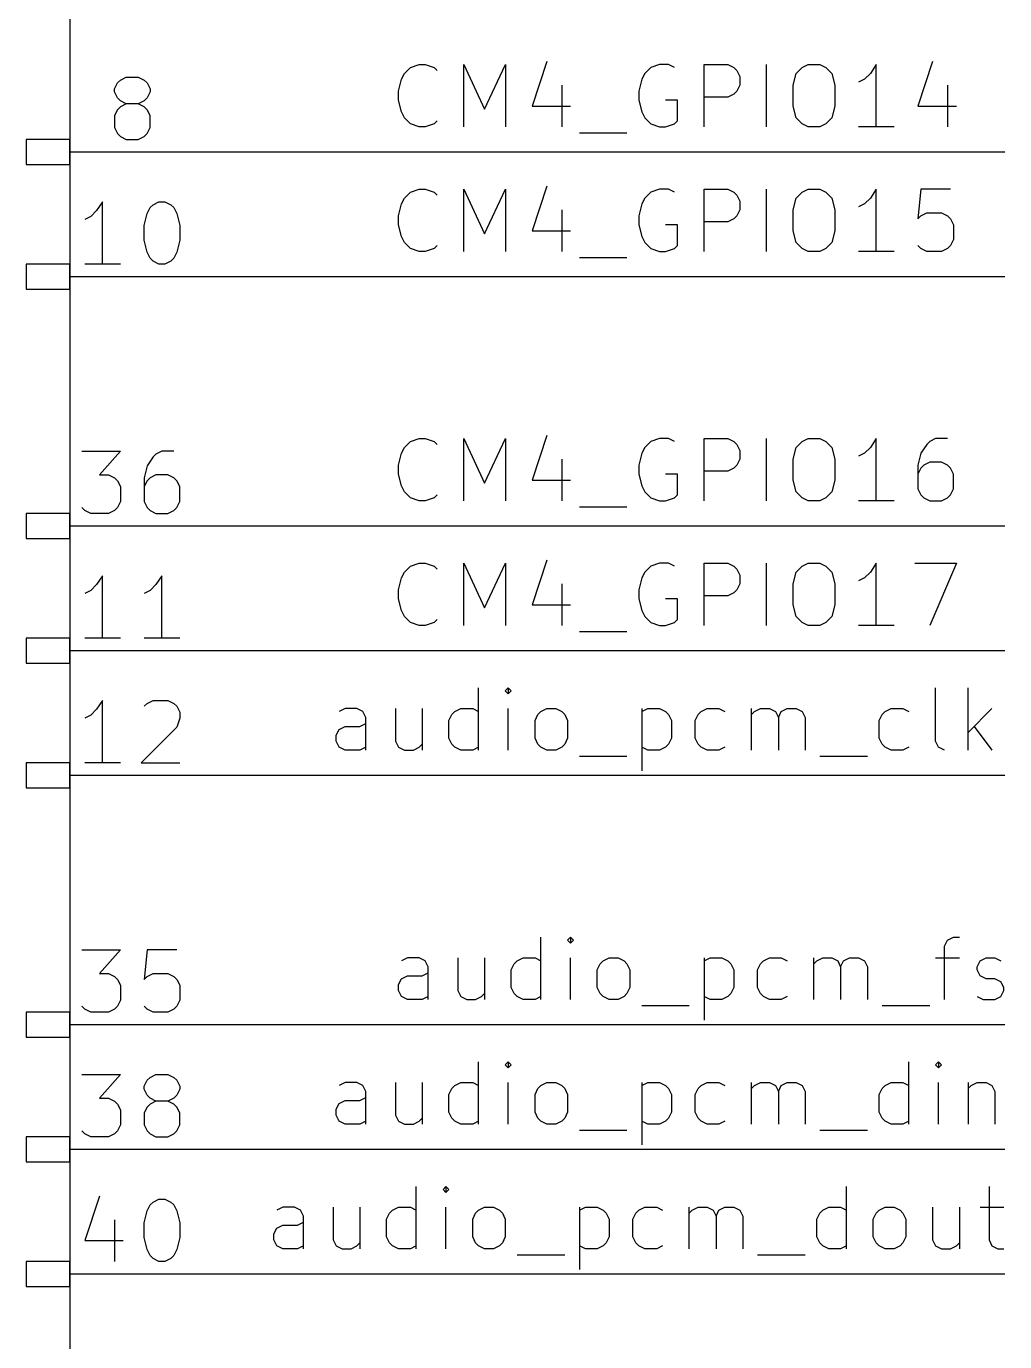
# Model space of a CAD drawing. Extents: x 0.4 to 11.3, y -7.9 to -0.4.
# Drawn here: x 7.915 to 8.7, y -3.204 to -2.149 of the extents above; entities that cross this region are included whole.
import ezdxf

# ---------------------------------------------------------------- set-up
doc = ezdxf.new("R2010")
doc.units = 0
doc.header["$MEASUREMENT"] = 0
for name, color, linetype in [('GRAY1', 251, 'CONTINUOUS'), ('GREEN3', 91, 'CONTINUOUS'), ('LYELLOW', 51, 'CONTINUOUS'), ('RED2', 1, 'CONTINUOUS'), ('RED3', 11, 'CONTINUOUS')]:
    doc.layers.add(name, color=color, linetype=linetype)

msp = doc.modelspace()

# ---------------------------------------------------------------- linework, layer by layer
at = {"layer": 'GRAY1', "linetype": 'CONTINUOUS'}
for p, q in [((8.21839, -2.18694), (8.22316, -2.18218)), ((8.22316, -2.18218), (8.2303, -2.1798)), ((8.2303, -2.1798), (8.23506, -2.1798)), ((8.23506, -2.1798), (8.2422, -2.18218)), ((8.2422, -2.18218), (8.24458, -2.18456)), ((8.26601, -2.2298), (8.26601, -2.1798)), ((8.26601, -2.1798), (8.28268, -2.21552)), ((8.28268, -2.21552), (8.29935, -2.1798)), ((8.29935, -2.1798), (8.29935, -2.2298)), ((8.33268, -2.17742), (8.32078, -2.21313)), ((8.41601, -2.18218), (8.41125, -2.18694)), ((8.42315, -2.1798), (8.41601, -2.18218)), ((8.4303, -2.1798), (8.42315, -2.1798)), ((8.43506, -2.18218), (8.4303, -2.1798)), ((8.45887, -2.2298), (8.45887, -2.1798)), ((8.45887, -2.1798), (8.47791, -2.1798)), ((8.47791, -2.1798), (8.48268, -2.18218)), ((8.48268, -2.18218), (8.48506, -2.18456)), ((8.50887, -2.2298), (8.50887, -2.1798)), ((8.53268, -2.18694), (8.53744, -2.18218)), ((8.53744, -2.18218), (8.5422, -2.1798)), ((8.5422, -2.1798), (8.55172, -2.1798)), ((8.55172, -2.1798), (8.55649, -2.18218)), ((8.55649, -2.18218), (8.56125, -2.18694)), ((8.59696, -2.1798), (8.5922, -2.18694)), ((8.59696, -2.2298), (8.59696, -2.1798)), ((8.6422, -2.17742), (8.6303, -2.21313)), ((8.21363, -2.20123), (8.21601, -2.1917)), ((8.21601, -2.1917), (8.21839, -2.18694)), ((8.40887, -2.1917), (8.40649, -2.20123)), ((8.41125, -2.18694), (8.40887, -2.1917)), ((8.48506, -2.18456), (8.48744, -2.18932)), ((8.48744, -2.18932), (8.48744, -2.19647)), ((8.5303, -2.19647), (8.53268, -2.18694)), ((8.56125, -2.18694), (8.56363, -2.19647)), ((8.58744, -2.1917), (8.58268, -2.19409)), ((8.5922, -2.18694), (8.58744, -2.1917)), ((8.21363, -2.20837), (8.21363, -2.20123)), ((8.34458, -2.19647), (8.34458, -2.2298)), ((8.40649, -2.20123), (8.40649, -2.20837)), ((8.48268, -2.20361), (8.47791, -2.20599)), ((8.48506, -2.20123), (8.48268, -2.20361)), ((8.48744, -2.19647), (8.48506, -2.20123)), ((8.5303, -2.21313), (8.5303, -2.19647)), ((8.56363, -2.19647), (8.56363, -2.21313)), ((8.65411, -2.19647), (8.65411, -2.2298)), ((8.21601, -2.21789), (8.21363, -2.20837)), ((8.32078, -2.21313), (8.35172, -2.21313)), ((8.40649, -2.20837), (8.40887, -2.21789)), ((8.43744, -2.20837), (8.42791, -2.20837)), ((8.43744, -2.22504), (8.43744, -2.20837)), ((8.47791, -2.20599), (8.45887, -2.20599)), ((8.53268, -2.22266), (8.5303, -2.21313)), ((8.56363, -2.21313), (8.56125, -2.22266)), ((8.6303, -2.21313), (8.66125, -2.21313)), ((8.21839, -2.22266), (8.21601, -2.21789)), ((8.22316, -2.22742), (8.21839, -2.22266)), ((8.24458, -2.22504), (8.2422, -2.22742)), ((8.40887, -2.21789), (8.41125, -2.22266)), ((8.41125, -2.22266), (8.41601, -2.22742)), ((8.43506, -2.22742), (8.43744, -2.22504)), ((8.53744, -2.22742), (8.53268, -2.22266)), ((8.56125, -2.22266), (8.55649, -2.22742)), ((8.2303, -2.2298), (8.22316, -2.22742)), ((8.23506, -2.2298), (8.2303, -2.2298)), ((8.2422, -2.22742), (8.23506, -2.2298)), ((8.35887, -2.23456), (8.39696, -2.23456)), ((8.41601, -2.22742), (8.42315, -2.2298)), ((8.42315, -2.2298), (8.42791, -2.2298)), ((8.42791, -2.2298), (8.43506, -2.22742)), ((8.5422, -2.2298), (8.53744, -2.22742)), ((8.55172, -2.2298), (8.5422, -2.2298)), ((8.55649, -2.22742), (8.55172, -2.2298)), ((8.61125, -2.2298), (8.58268, -2.2298)), ((8.33268, -2.27742), (8.32078, -2.31313)), ((8.21601, -2.2917), (8.21839, -2.28694)), ((8.21839, -2.28694), (8.22316, -2.28218)), ((8.22316, -2.28218), (8.2303, -2.2798)), ((8.2303, -2.2798), (8.23506, -2.2798)), ((8.23506, -2.2798), (8.2422, -2.28218)), ((8.2422, -2.28218), (8.24458, -2.28456)), ((8.26601, -2.3298), (8.26601, -2.2798)), ((8.26601, -2.2798), (8.28268, -2.31552)), ((8.28268, -2.31552), (8.29935, -2.2798)), ((8.29935, -2.2798), (8.29935, -2.3298)), ((8.41125, -2.28694), (8.40887, -2.2917)), ((8.41601, -2.28218), (8.41125, -2.28694)), ((8.42315, -2.2798), (8.41601, -2.28218)), ((8.4303, -2.2798), (8.42315, -2.2798)), ((8.43506, -2.28218), (8.4303, -2.2798)), ((8.45887, -2.3298), (8.45887, -2.2798)), ((8.45887, -2.2798), (8.47791, -2.2798)), ((8.47791, -2.2798), (8.48268, -2.28218)), ((8.48268, -2.28218), (8.48506, -2.28456)), ((8.48506, -2.28456), (8.48744, -2.28932)), ((8.48744, -2.28932), (8.48744, -2.29647)), ((8.50887, -2.3298), (8.50887, -2.2798)), ((8.5303, -2.29647), (8.53268, -2.28694)), ((8.53268, -2.28694), (8.53744, -2.28218)), ((8.53744, -2.28218), (8.5422, -2.2798)), ((8.5422, -2.2798), (8.55172, -2.2798)), ((8.55172, -2.2798), (8.55649, -2.28218)), ((8.55649, -2.28218), (8.56125, -2.28694)), ((8.56125, -2.28694), (8.56363, -2.29647)), ((8.5922, -2.28694), (8.58744, -2.2917)), ((8.59696, -2.2798), (8.5922, -2.28694)), ((8.59696, -2.3298), (8.59696, -2.2798)), ((8.63268, -2.2798), (8.6303, -2.30361)), ((8.65649, -2.2798), (8.63268, -2.2798)), ((8.21363, -2.30123), (8.21601, -2.2917)), ((8.34458, -2.29647), (8.34458, -2.3298)), ((8.40887, -2.2917), (8.40649, -2.30123)), ((8.48744, -2.29647), (8.48506, -2.30123)), ((8.5303, -2.31313), (8.5303, -2.29647)), ((8.56363, -2.29647), (8.56363, -2.31313)), ((8.58744, -2.2917), (8.58268, -2.29409)), ((8.63268, -2.30123), (8.63744, -2.29885)), ((8.63744, -2.29885), (8.64935, -2.29885)), ((8.64935, -2.29885), (8.65411, -2.30123)), ((8.21363, -2.30837), (8.21363, -2.30123)), ((8.21601, -2.31789), (8.21363, -2.30837)), ((8.40649, -2.30123), (8.40649, -2.30837)), ((8.40649, -2.30837), (8.40887, -2.31789)), ((8.43744, -2.30837), (8.42791, -2.30837)), ((8.43744, -2.32504), (8.43744, -2.30837)), ((8.47791, -2.30599), (8.45887, -2.30599)), ((8.48268, -2.30361), (8.47791, -2.30599)), ((8.48506, -2.30123), (8.48268, -2.30361)), ((8.6303, -2.30361), (8.63268, -2.30123)), ((8.65411, -2.30123), (8.65649, -2.30361)), ((8.65649, -2.30361), (8.65887, -2.30837)), ((8.65887, -2.30837), (8.65887, -2.32028)), ((8.21839, -2.32266), (8.21601, -2.31789)), ((8.32078, -2.31313), (8.35172, -2.31313)), ((8.40887, -2.31789), (8.41125, -2.32266)), ((8.53268, -2.32266), (8.5303, -2.31313)), ((8.56363, -2.31313), (8.56125, -2.32266)), ((8.65887, -2.32028), (8.65649, -2.32504)), ((8.22316, -2.32742), (8.21839, -2.32266)), ((8.2303, -2.3298), (8.22316, -2.32742)), ((8.23506, -2.3298), (8.2303, -2.3298)), ((8.2422, -2.32742), (8.23506, -2.3298)), ((8.24458, -2.32504), (8.2422, -2.32742)), ((8.41125, -2.32266), (8.41601, -2.32742)), ((8.41601, -2.32742), (8.42315, -2.3298)), ((8.42315, -2.3298), (8.42791, -2.3298)), ((8.42791, -2.3298), (8.43506, -2.32742)), ((8.43506, -2.32742), (8.43744, -2.32504)), ((8.53744, -2.32742), (8.53268, -2.32266)), ((8.5422, -2.3298), (8.53744, -2.32742)), ((8.55172, -2.3298), (8.5422, -2.3298)), ((8.55649, -2.32742), (8.55172, -2.3298)), ((8.56125, -2.32266), (8.55649, -2.32742)), ((8.61125, -2.3298), (8.58268, -2.3298)), ((8.63268, -2.32742), (8.6303, -2.32504)), ((8.63744, -2.3298), (8.63268, -2.32742)), ((8.64935, -2.3298), (8.63744, -2.3298)), ((8.65411, -2.32742), (8.64935, -2.3298)), ((8.65649, -2.32504), (8.65411, -2.32742)), ((8.35887, -2.33456), (8.39696, -2.33456)), ((8.33268, -2.47742), (8.32078, -2.51313)), ((8.21601, -2.4917), (8.21839, -2.48694)), ((8.21839, -2.48694), (8.22316, -2.48218)), ((8.22316, -2.48218), (8.2303, -2.4798)), ((8.2303, -2.4798), (8.23506, -2.4798)), ((8.23506, -2.4798), (8.2422, -2.48218)), ((8.2422, -2.48218), (8.24458, -2.48456)), ((8.26601, -2.5298), (8.26601, -2.4798)), ((8.26601, -2.4798), (8.28268, -2.51552)), ((8.28268, -2.51552), (8.29935, -2.4798)), ((8.29935, -2.4798), (8.29935, -2.5298)), ((8.41125, -2.48694), (8.40887, -2.4917)), ((8.41601, -2.48218), (8.41125, -2.48694)), ((8.42315, -2.4798), (8.41601, -2.48218)), ((8.4303, -2.4798), (8.42315, -2.4798)), ((8.43506, -2.48218), (8.4303, -2.4798)), ((8.45887, -2.5298), (8.45887, -2.4798)), ((8.45887, -2.4798), (8.47791, -2.4798)), ((8.47791, -2.4798), (8.48268, -2.48218)), ((8.48268, -2.48218), (8.48506, -2.48456)), ((8.48506, -2.48456), (8.48744, -2.48932)), ((8.48744, -2.48932), (8.48744, -2.49647)), ((8.50887, -2.5298), (8.50887, -2.4798)), ((8.5303, -2.49647), (8.53268, -2.48694)), ((8.53268, -2.48694), (8.53744, -2.48218)), ((8.53744, -2.48218), (8.5422, -2.4798)), ((8.5422, -2.4798), (8.55172, -2.4798)), ((8.55172, -2.4798), (8.55649, -2.48218)), ((8.55649, -2.48218), (8.56125, -2.48694)), ((8.56125, -2.48694), (8.56363, -2.49647)), ((8.5922, -2.48694), (8.58744, -2.4917)), ((8.59696, -2.4798), (8.5922, -2.48694)), ((8.59696, -2.5298), (8.59696, -2.4798)), ((8.63744, -2.48456), (8.63268, -2.4917)), ((8.63982, -2.48218), (8.63744, -2.48456)), ((8.64458, -2.4798), (8.63982, -2.48218)), ((8.65411, -2.4798), (8.64458, -2.4798)), ((8.21363, -2.50123), (8.21601, -2.4917)), ((8.34458, -2.49647), (8.34458, -2.5298)), ((8.40887, -2.4917), (8.40649, -2.50123)), ((8.48744, -2.49647), (8.48506, -2.50123)), ((8.5303, -2.51313), (8.5303, -2.49647)), ((8.56363, -2.49647), (8.56363, -2.51313)), ((8.58744, -2.4917), (8.58268, -2.49409)), ((8.63268, -2.4917), (8.6303, -2.50123)), ((8.63982, -2.49885), (8.63506, -2.50123)), ((8.64935, -2.49885), (8.63982, -2.49885)), ((8.65411, -2.50123), (8.64935, -2.49885)), ((8.21363, -2.50837), (8.21363, -2.50123)), ((8.21601, -2.51789), (8.21363, -2.50837)), ((8.40649, -2.50123), (8.40649, -2.50837)), ((8.40649, -2.50837), (8.40887, -2.51789)), ((8.43744, -2.50837), (8.42791, -2.50837)), ((8.43744, -2.52504), (8.43744, -2.50837)), ((8.47791, -2.50599), (8.45887, -2.50599)), ((8.48268, -2.50361), (8.47791, -2.50599)), ((8.48506, -2.50123), (8.48268, -2.50361)), ((8.6303, -2.50123), (8.6303, -2.52028)), ((8.63268, -2.50361), (8.6303, -2.50837)), ((8.63506, -2.50123), (8.63268, -2.50361)), ((8.65649, -2.50361), (8.65411, -2.50123)), ((8.65887, -2.50837), (8.65649, -2.50361)), ((8.65887, -2.52028), (8.65887, -2.50837)), ((8.21839, -2.52266), (8.21601, -2.51789)), ((8.32078, -2.51313), (8.35172, -2.51313)), ((8.40887, -2.51789), (8.41125, -2.52266)), ((8.53268, -2.52266), (8.5303, -2.51313)), ((8.56363, -2.51313), (8.56125, -2.52266)), ((8.6303, -2.52028), (8.63268, -2.52504)), ((8.65649, -2.52504), (8.65887, -2.52028)), ((8.22316, -2.52742), (8.21839, -2.52266)), ((8.2303, -2.5298), (8.22316, -2.52742)), ((8.23506, -2.5298), (8.2303, -2.5298)), ((8.2422, -2.52742), (8.23506, -2.5298)), ((8.24458, -2.52504), (8.2422, -2.52742)), ((8.41125, -2.52266), (8.41601, -2.52742)), ((8.41601, -2.52742), (8.42315, -2.5298)), ((8.42315, -2.5298), (8.42791, -2.5298)), ((8.42791, -2.5298), (8.43506, -2.52742)), ((8.43506, -2.52742), (8.43744, -2.52504)), ((8.53744, -2.52742), (8.53268, -2.52266)), ((8.5422, -2.5298), (8.53744, -2.52742)), ((8.55172, -2.5298), (8.5422, -2.5298)), ((8.55649, -2.52742), (8.55172, -2.5298)), ((8.56125, -2.52266), (8.55649, -2.52742)), ((8.61125, -2.5298), (8.58268, -2.5298)), ((8.63268, -2.52504), (8.63506, -2.52742)), ((8.63506, -2.52742), (8.63982, -2.5298)), ((8.63982, -2.5298), (8.64935, -2.5298)), ((8.64935, -2.5298), (8.65411, -2.52742)), ((8.65411, -2.52742), (8.65649, -2.52504)), ((8.35887, -2.53456), (8.39696, -2.53456)), ((8.21839, -2.58694), (8.22316, -2.58218)), ((8.22316, -2.58218), (8.2303, -2.5798)), ((8.2303, -2.5798), (8.23506, -2.5798)), ((8.23506, -2.5798), (8.2422, -2.58218)), ((8.2422, -2.58218), (8.24458, -2.58456)), ((8.26601, -2.6298), (8.26601, -2.5798)), ((8.26601, -2.5798), (8.28268, -2.61552)), ((8.28268, -2.61552), (8.29935, -2.5798)), ((8.29935, -2.5798), (8.29935, -2.6298)), ((8.33268, -2.57742), (8.32078, -2.61313)), ((8.41601, -2.58218), (8.41125, -2.58694)), ((8.42315, -2.5798), (8.41601, -2.58218)), ((8.4303, -2.5798), (8.42315, -2.5798)), ((8.43506, -2.58218), (8.4303, -2.5798)), ((8.45887, -2.6298), (8.45887, -2.5798)), ((8.45887, -2.5798), (8.47791, -2.5798)), ((8.47791, -2.5798), (8.48268, -2.58218)), ((8.48268, -2.58218), (8.48506, -2.58456)), ((8.48506, -2.58456), (8.48744, -2.58932)), ((8.50887, -2.6298), (8.50887, -2.5798)), ((8.53268, -2.58694), (8.53744, -2.58218)), ((8.53744, -2.58218), (8.5422, -2.5798)), ((8.5422, -2.5798), (8.55172, -2.5798)), ((8.55172, -2.5798), (8.55649, -2.58218)), ((8.55649, -2.58218), (8.56125, -2.58694)), ((8.59696, -2.5798), (8.5922, -2.58694)), ((8.59696, -2.6298), (8.59696, -2.5798)), ((8.62792, -2.5798), (8.66125, -2.5798)), ((8.66125, -2.5798), (8.63982, -2.6298)), ((8.21363, -2.60123), (8.21601, -2.5917)), ((8.21601, -2.5917), (8.21839, -2.58694)), ((8.40887, -2.5917), (8.40649, -2.60123)), ((8.41125, -2.58694), (8.40887, -2.5917)), ((8.48744, -2.58932), (8.48744, -2.59647)), ((8.5303, -2.59647), (8.53268, -2.58694)), ((8.56125, -2.58694), (8.56363, -2.59647)), ((8.58744, -2.5917), (8.58268, -2.59409)), ((8.5922, -2.58694), (8.58744, -2.5917)), ((8.21363, -2.60837), (8.21363, -2.60123)), ((8.34458, -2.59647), (8.34458, -2.6298)), ((8.40649, -2.60123), (8.40649, -2.60837)), ((8.47791, -2.60599), (8.45887, -2.60599)), ((8.48268, -2.60361), (8.47791, -2.60599)), ((8.48506, -2.60123), (8.48268, -2.60361)), ((8.48744, -2.59647), (8.48506, -2.60123)), ((8.5303, -2.61313), (8.5303, -2.59647)), ((8.56363, -2.59647), (8.56363, -2.61313)), ((8.21601, -2.61789), (8.21363, -2.60837)), ((8.32078, -2.61313), (8.35172, -2.61313)), ((8.40649, -2.60837), (8.40887, -2.61789)), ((8.43744, -2.60837), (8.42791, -2.60837)), ((8.43744, -2.62504), (8.43744, -2.60837)), ((8.53268, -2.62266), (8.5303, -2.61313)), ((8.56363, -2.61313), (8.56125, -2.62266)), ((8.21839, -2.62266), (8.21601, -2.61789)), ((8.22316, -2.62742), (8.21839, -2.62266)), ((8.24458, -2.62504), (8.2422, -2.62742)), ((8.40887, -2.61789), (8.41125, -2.62266)), ((8.41125, -2.62266), (8.41601, -2.62742)), ((8.43506, -2.62742), (8.43744, -2.62504)), ((8.53744, -2.62742), (8.53268, -2.62266)), ((8.56125, -2.62266), (8.55649, -2.62742)), ((8.2303, -2.6298), (8.22316, -2.62742)), ((8.23506, -2.6298), (8.2303, -2.6298)), ((8.2422, -2.62742), (8.23506, -2.6298)), ((8.35887, -2.63456), (8.39696, -2.63456)), ((8.41601, -2.62742), (8.42315, -2.6298)), ((8.42315, -2.6298), (8.42791, -2.6298)), ((8.42791, -2.6298), (8.43506, -2.62742)), ((8.5422, -2.6298), (8.53744, -2.62742)), ((8.55172, -2.6298), (8.5422, -2.6298)), ((8.55649, -2.62742), (8.55172, -2.6298)), ((8.61125, -2.6298), (8.58268, -2.6298)), ((8.27791, -2.7298), (8.27791, -2.6798)), ((8.30172, -2.6798), (8.29934, -2.68218)), ((8.3041, -2.68218), (8.30172, -2.6798)), ((8.30172, -2.6798), (8.30172, -2.68456)), ((8.64457, -2.72266), (8.64457, -2.6798)), ((8.67076, -2.7298), (8.67076, -2.6798)), ((8.29934, -2.68218), (8.30172, -2.68456)), ((8.30172, -2.68456), (8.3041, -2.68218)), ((8.17078, -2.69647), (8.16601, -2.69885)), ((8.1803, -2.69647), (8.17078, -2.69647)), ((8.18506, -2.69885), (8.1803, -2.69647)), ((8.18744, -2.70361), (8.18506, -2.69885)), ((8.21125, -2.69647), (8.21125, -2.72266)), ((8.23268, -2.69647), (8.23268, -2.7298)), ((8.25648, -2.70123), (8.25887, -2.69885)), ((8.25887, -2.69885), (8.26363, -2.69647)), ((8.26363, -2.69647), (8.27315, -2.69647)), ((8.27315, -2.69647), (8.27791, -2.69885)), ((8.30172, -2.7298), (8.30172, -2.69647)), ((8.32553, -2.70123), (8.32791, -2.69885)), ((8.32791, -2.69885), (8.33268, -2.69647)), ((8.33268, -2.69647), (8.33982, -2.69647)), ((8.33982, -2.69647), (8.34458, -2.69885)), ((8.34458, -2.69885), (8.34696, -2.70123)), ((8.40886, -2.69647), (8.40886, -2.74647)), ((8.40886, -2.69885), (8.41363, -2.69647)), ((8.41363, -2.69647), (8.42315, -2.69647)), ((8.42315, -2.69647), (8.42791, -2.69885)), ((8.42791, -2.69885), (8.43029, -2.70123)), ((8.4541, -2.70123), (8.45648, -2.69885)), ((8.45648, -2.69885), (8.46124, -2.69647)), ((8.46124, -2.69647), (8.47077, -2.69647)), ((8.47077, -2.69647), (8.47553, -2.69885)), ((8.49696, -2.7298), (8.49696, -2.69647)), ((8.49696, -2.70123), (8.49934, -2.69885)), ((8.49934, -2.69885), (8.5041, -2.69647)), ((8.5041, -2.69647), (8.51124, -2.69647)), ((8.51124, -2.69647), (8.516, -2.69885)), ((8.516, -2.69885), (8.51839, -2.70361)), ((8.51839, -2.70361), (8.52077, -2.69885)), ((8.52077, -2.69885), (8.52553, -2.69647)), ((8.52553, -2.69647), (8.53267, -2.69647)), ((8.53267, -2.69647), (8.53743, -2.69885)), ((8.53743, -2.69885), (8.53981, -2.70361)), ((8.60172, -2.70123), (8.6041, -2.69885)), ((8.6041, -2.69885), (8.60886, -2.69647)), ((8.60886, -2.69647), (8.61839, -2.69647)), ((8.61839, -2.69647), (8.62315, -2.69885)), ((8.68981, -2.69647), (8.67076, -2.71552)), ((8.16601, -2.71313), (8.17078, -2.71075)), ((8.17078, -2.71075), (8.18268, -2.71075)), ((8.18268, -2.71075), (8.18744, -2.70837)), ((8.18744, -2.7298), (8.18744, -2.70361)), ((8.25411, -2.70599), (8.25648, -2.70123)), ((8.25411, -2.72028), (8.25411, -2.70599)), ((8.32315, -2.70599), (8.32553, -2.70123)), ((8.32315, -2.72028), (8.32315, -2.70599)), ((8.34696, -2.70123), (8.34934, -2.70599)), ((8.34934, -2.70599), (8.34934, -2.72028)), ((8.43029, -2.70123), (8.43267, -2.70599)), ((8.43267, -2.70599), (8.43267, -2.72028)), ((8.45172, -2.70599), (8.4541, -2.70123)), ((8.45172, -2.72028), (8.45172, -2.70599)), ((8.51839, -2.70361), (8.51839, -2.7298)), ((8.53981, -2.70361), (8.53981, -2.7298)), ((8.59934, -2.70599), (8.60172, -2.70123)), ((8.59934, -2.72028), (8.59934, -2.70599)), ((8.67553, -2.71075), (8.68981, -2.7298)), ((8.16363, -2.71789), (8.16601, -2.71313)), ((8.16363, -2.72266), (8.16363, -2.71789)), ((8.25648, -2.72504), (8.25411, -2.72028)), ((8.32553, -2.72504), (8.32315, -2.72028)), ((8.34934, -2.72028), (8.34696, -2.72504)), ((8.43267, -2.72028), (8.43029, -2.72504)), ((8.4541, -2.72504), (8.45172, -2.72028)), ((8.60172, -2.72504), (8.59934, -2.72028)), ((8.16601, -2.72742), (8.16363, -2.72266)), ((8.17078, -2.7298), (8.16601, -2.72742)), ((8.18268, -2.7298), (8.17078, -2.7298)), ((8.18744, -2.72742), (8.18268, -2.7298)), ((8.21125, -2.72266), (8.21363, -2.72742)), ((8.21363, -2.72742), (8.21839, -2.7298)), ((8.21839, -2.7298), (8.22554, -2.7298)), ((8.22554, -2.7298), (8.2303, -2.72742)), ((8.2303, -2.72742), (8.23268, -2.72504)), ((8.25887, -2.72742), (8.25648, -2.72504)), ((8.26363, -2.7298), (8.25887, -2.72742)), ((8.27315, -2.7298), (8.26363, -2.7298)), ((8.27791, -2.72742), (8.27315, -2.7298)), ((8.32791, -2.72742), (8.32553, -2.72504)), ((8.33268, -2.7298), (8.32791, -2.72742)), ((8.33982, -2.7298), (8.33268, -2.7298)), ((8.34458, -2.72742), (8.33982, -2.7298)), ((8.34696, -2.72504), (8.34458, -2.72742)), ((8.41363, -2.7298), (8.40886, -2.72742)), ((8.42315, -2.7298), (8.41363, -2.7298)), ((8.42791, -2.72742), (8.42315, -2.7298)), ((8.43029, -2.72504), (8.42791, -2.72742)), ((8.45648, -2.72742), (8.4541, -2.72504)), ((8.46124, -2.7298), (8.45648, -2.72742)), ((8.47077, -2.7298), (8.46124, -2.7298)), ((8.47553, -2.72742), (8.47077, -2.7298)), ((8.6041, -2.72742), (8.60172, -2.72504)), ((8.60886, -2.7298), (8.6041, -2.72742)), ((8.61839, -2.7298), (8.60886, -2.7298)), ((8.62315, -2.72742), (8.61839, -2.7298)), ((8.64696, -2.72742), (8.64457, -2.72266)), ((8.65172, -2.7298), (8.64696, -2.72742)), ((8.35887, -2.73456), (8.39696, -2.73456)), ((8.55172, -2.73456), (8.58981, -2.73456)), ((8.32791, -2.9298), (8.32791, -2.8798)), ((8.35172, -2.8798), (8.34934, -2.88218)), ((8.3541, -2.88218), (8.35172, -2.8798)), ((8.35172, -2.8798), (8.35172, -2.88456)), ((8.6541, -2.88218), (8.65886, -2.8798)), ((8.65886, -2.8798), (8.66362, -2.8798)), ((8.34934, -2.88218), (8.35172, -2.88456)), ((8.35172, -2.88456), (8.3541, -2.88218)), ((8.65172, -2.88694), (8.6541, -2.88218)), ((8.65172, -2.9298), (8.65172, -2.88694)), ((8.22078, -2.89647), (8.21601, -2.89885)), ((8.2303, -2.89647), (8.22078, -2.89647)), ((8.23506, -2.89885), (8.2303, -2.89647)), ((8.23744, -2.90361), (8.23506, -2.89885)), ((8.26125, -2.89647), (8.26125, -2.92266)), ((8.28268, -2.89647), (8.28268, -2.9298)), ((8.30411, -2.90599), (8.30648, -2.90123)), ((8.30648, -2.90123), (8.30887, -2.89885)), ((8.30887, -2.89885), (8.31363, -2.89647)), ((8.31363, -2.89647), (8.32315, -2.89647)), ((8.32315, -2.89647), (8.32791, -2.89885)), ((8.35172, -2.9298), (8.35172, -2.89647)), ((8.37315, -2.90599), (8.37553, -2.90123)), ((8.37553, -2.90123), (8.37791, -2.89885)), ((8.37791, -2.89885), (8.38268, -2.89647)), ((8.38268, -2.89647), (8.38982, -2.89647)), ((8.38982, -2.89647), (8.39458, -2.89885)), ((8.39458, -2.89885), (8.39696, -2.90123)), ((8.39696, -2.90123), (8.39934, -2.90599)), ((8.45886, -2.89647), (8.45886, -2.94647)), ((8.45886, -2.89885), (8.46363, -2.89647)), ((8.46363, -2.89647), (8.47315, -2.89647)), ((8.47315, -2.89647), (8.47791, -2.89885)), ((8.47791, -2.89885), (8.48029, -2.90123)), ((8.48029, -2.90123), (8.48267, -2.90599)), ((8.50172, -2.90599), (8.5041, -2.90123)), ((8.5041, -2.90123), (8.50648, -2.89885)), ((8.50648, -2.89885), (8.51124, -2.89647)), ((8.51124, -2.89647), (8.52077, -2.89647)), ((8.52077, -2.89647), (8.52553, -2.89885)), ((8.54696, -2.9298), (8.54696, -2.89647)), ((8.54696, -2.90123), (8.54934, -2.89885)), ((8.54934, -2.89885), (8.5541, -2.89647)), ((8.5541, -2.89647), (8.56124, -2.89647)), ((8.56124, -2.89647), (8.566, -2.89885)), ((8.566, -2.89885), (8.56839, -2.90361)), ((8.56839, -2.90361), (8.57077, -2.89885)), ((8.57077, -2.89885), (8.57553, -2.89647)), ((8.57553, -2.89647), (8.58267, -2.89647)), ((8.58267, -2.89647), (8.58743, -2.89885)), ((8.58743, -2.89885), (8.58981, -2.90361)), ((8.64457, -2.89647), (8.66362, -2.89647)), ((8.67791, -2.90361), (8.68029, -2.89885)), ((8.68029, -2.89885), (8.68505, -2.89647)), ((8.68505, -2.89647), (8.69219, -2.89647)), ((8.69219, -2.89647), (8.69696, -2.89885)), ((8.21601, -2.91313), (8.22078, -2.91075)), ((8.22078, -2.91075), (8.23268, -2.91075)), ((8.23268, -2.91075), (8.23744, -2.90837)), ((8.23744, -2.9298), (8.23744, -2.90361)), ((8.30411, -2.92028), (8.30411, -2.90599)), ((8.37315, -2.92028), (8.37315, -2.90599)), ((8.39934, -2.90599), (8.39934, -2.92028)), ((8.48267, -2.90599), (8.48267, -2.92028)), ((8.50172, -2.92028), (8.50172, -2.90599)), ((8.56839, -2.90361), (8.56839, -2.9298)), ((8.58981, -2.90361), (8.58981, -2.9298)), ((8.67791, -2.90599), (8.67791, -2.90361)), ((8.68029, -2.91075), (8.67791, -2.90599)), ((8.68505, -2.91313), (8.68029, -2.91075)), ((8.21363, -2.91789), (8.21601, -2.91313)), ((8.21363, -2.92266), (8.21363, -2.91789)), ((8.21601, -2.92742), (8.21363, -2.92266)), ((8.26125, -2.92266), (8.26363, -2.92742)), ((8.30648, -2.92504), (8.30411, -2.92028)), ((8.37553, -2.92504), (8.37315, -2.92028)), ((8.39934, -2.92028), (8.39696, -2.92504)), ((8.48267, -2.92028), (8.48029, -2.92504)), ((8.5041, -2.92504), (8.50172, -2.92028)), ((8.69219, -2.91313), (8.68505, -2.91313)), ((8.69696, -2.91552), (8.69219, -2.91313)), ((8.69933, -2.92028), (8.69696, -2.91552)), ((8.69696, -2.92742), (8.69933, -2.92266)), ((8.69933, -2.92266), (8.69933, -2.92028)), ((8.22078, -2.9298), (8.21601, -2.92742)), ((8.23268, -2.9298), (8.22078, -2.9298)), ((8.23744, -2.92742), (8.23268, -2.9298)), ((8.26363, -2.92742), (8.26839, -2.9298)), ((8.26839, -2.9298), (8.27554, -2.9298)), ((8.27554, -2.9298), (8.2803, -2.92742)), ((8.2803, -2.92742), (8.28268, -2.92504)), ((8.30887, -2.92742), (8.30648, -2.92504)), ((8.31363, -2.9298), (8.30887, -2.92742)), ((8.32315, -2.9298), (8.31363, -2.9298)), ((8.32791, -2.92742), (8.32315, -2.9298)), ((8.37791, -2.92742), (8.37553, -2.92504)), ((8.38268, -2.9298), (8.37791, -2.92742)), ((8.38982, -2.9298), (8.38268, -2.9298)), ((8.39458, -2.92742), (8.38982, -2.9298)), ((8.39696, -2.92504), (8.39458, -2.92742)), ((8.46363, -2.9298), (8.45886, -2.92742)), ((8.47315, -2.9298), (8.46363, -2.9298)), ((8.47791, -2.92742), (8.47315, -2.9298)), ((8.48029, -2.92504), (8.47791, -2.92742)), ((8.50648, -2.92742), (8.5041, -2.92504)), ((8.51124, -2.9298), (8.50648, -2.92742)), ((8.52077, -2.9298), (8.51124, -2.9298)), ((8.52553, -2.92742), (8.52077, -2.9298)), ((8.67791, -2.92742), (8.68267, -2.9298)), ((8.68267, -2.9298), (8.69219, -2.9298)), ((8.69219, -2.9298), (8.69696, -2.92742)), ((8.40887, -2.93456), (8.44696, -2.93456)), ((8.60172, -2.93456), (8.63981, -2.93456)), ((8.27791, -3.0298), (8.27791, -2.9798)), ((8.30172, -2.9798), (8.29934, -2.98218)), ((8.29934, -2.98218), (8.30172, -2.98456)), ((8.3041, -2.98218), (8.30172, -2.9798)), ((8.30172, -2.9798), (8.30172, -2.98456)), ((8.30172, -2.98456), (8.3041, -2.98218)), ((8.62315, -3.0298), (8.62315, -2.9798)), ((8.64695, -2.9798), (8.64457, -2.98218)), ((8.64457, -2.98218), (8.64695, -2.98456)), ((8.64933, -2.98218), (8.64695, -2.9798)), ((8.64695, -2.9798), (8.64695, -2.98456)), ((8.64695, -2.98456), (8.64933, -2.98218)), ((8.17078, -2.99647), (8.16601, -2.99885)), ((8.1803, -2.99647), (8.17078, -2.99647)), ((8.18506, -2.99885), (8.1803, -2.99647)), ((8.21125, -2.99647), (8.21125, -3.02266)), ((8.23268, -2.99647), (8.23268, -3.0298)), ((8.25887, -2.99885), (8.26363, -2.99647)), ((8.26363, -2.99647), (8.27315, -2.99647)), ((8.27315, -2.99647), (8.27791, -2.99885)), ((8.30172, -3.0298), (8.30172, -2.99647)), ((8.32791, -2.99885), (8.33268, -2.99647)), ((8.33268, -2.99647), (8.33982, -2.99647)), ((8.33982, -2.99647), (8.34458, -2.99885)), ((8.40886, -2.99647), (8.40886, -3.04647)), ((8.40886, -2.99885), (8.41363, -2.99647)), ((8.41363, -2.99647), (8.42315, -2.99647)), ((8.42315, -2.99647), (8.42791, -2.99885)), ((8.45648, -2.99885), (8.46124, -2.99647)), ((8.46124, -2.99647), (8.47077, -2.99647)), ((8.47077, -2.99647), (8.47553, -2.99885)), ((8.49696, -3.0298), (8.49696, -2.99647)), ((8.49934, -2.99885), (8.5041, -2.99647)), ((8.5041, -2.99647), (8.51124, -2.99647)), ((8.51124, -2.99647), (8.516, -2.99885)), ((8.52077, -2.99885), (8.52553, -2.99647)), ((8.52553, -2.99647), (8.53267, -2.99647)), ((8.53267, -2.99647), (8.53743, -2.99885)), ((8.6041, -2.99885), (8.60886, -2.99647)), ((8.60886, -2.99647), (8.61839, -2.99647)), ((8.61839, -2.99647), (8.62315, -2.99885)), ((8.64695, -3.0298), (8.64695, -2.99647)), ((8.67076, -2.99647), (8.67076, -3.0298)), ((8.67315, -2.99885), (8.67791, -2.99647)), ((8.67791, -2.99647), (8.68505, -2.99647)), ((8.68505, -2.99647), (8.68981, -2.99885)), ((8.18744, -3.00361), (8.18506, -2.99885)), ((8.18744, -3.0298), (8.18744, -3.00361)), ((8.25411, -3.00599), (8.25648, -3.00123)), ((8.25411, -3.02028), (8.25411, -3.00599)), ((8.25648, -3.00123), (8.25887, -2.99885)), ((8.32315, -3.00599), (8.32553, -3.00123)), ((8.32315, -3.02028), (8.32315, -3.00599)), ((8.32553, -3.00123), (8.32791, -2.99885)), ((8.34458, -2.99885), (8.34696, -3.00123)), ((8.34696, -3.00123), (8.34934, -3.00599)), ((8.34934, -3.00599), (8.34934, -3.02028)), ((8.42791, -2.99885), (8.43029, -3.00123)), ((8.43029, -3.00123), (8.43267, -3.00599)), ((8.43267, -3.00599), (8.43267, -3.02028)), ((8.45172, -3.00599), (8.4541, -3.00123)), ((8.45172, -3.02028), (8.45172, -3.00599)), ((8.4541, -3.00123), (8.45648, -2.99885)), ((8.49696, -3.00123), (8.49934, -2.99885)), ((8.516, -2.99885), (8.51839, -3.00361)), ((8.51839, -3.00361), (8.52077, -2.99885)), ((8.51839, -3.00361), (8.51839, -3.0298)), ((8.53743, -2.99885), (8.53981, -3.00361)), ((8.53981, -3.00361), (8.53981, -3.0298)), ((8.59934, -3.00599), (8.60172, -3.00123)), ((8.59934, -3.02028), (8.59934, -3.00599)), ((8.60172, -3.00123), (8.6041, -2.99885)), ((8.67076, -3.00123), (8.67315, -2.99885)), ((8.68981, -2.99885), (8.69219, -3.00361)), ((8.69219, -3.00361), (8.69219, -3.0298)), ((8.16363, -3.01789), (8.16601, -3.01313)), ((8.16601, -3.01313), (8.17078, -3.01075)), ((8.17078, -3.01075), (8.18268, -3.01075)), ((8.18268, -3.01075), (8.18744, -3.00837)), ((8.16363, -3.02266), (8.16363, -3.01789)), ((8.16601, -3.02742), (8.16363, -3.02266)), ((8.17078, -3.0298), (8.16601, -3.02742)), ((8.18744, -3.02742), (8.18268, -3.0298)), ((8.21125, -3.02266), (8.21363, -3.02742)), ((8.21363, -3.02742), (8.21839, -3.0298)), ((8.22554, -3.0298), (8.2303, -3.02742)), ((8.2303, -3.02742), (8.23268, -3.02504)), ((8.25648, -3.02504), (8.25411, -3.02028)), ((8.25887, -3.02742), (8.25648, -3.02504)), ((8.26363, -3.0298), (8.25887, -3.02742)), ((8.27791, -3.02742), (8.27315, -3.0298)), ((8.32553, -3.02504), (8.32315, -3.02028)), ((8.32791, -3.02742), (8.32553, -3.02504)), ((8.33268, -3.0298), (8.32791, -3.02742)), ((8.34458, -3.02742), (8.33982, -3.0298)), ((8.34696, -3.02504), (8.34458, -3.02742)), ((8.34934, -3.02028), (8.34696, -3.02504)), ((8.41363, -3.0298), (8.40886, -3.02742)), ((8.42791, -3.02742), (8.42315, -3.0298)), ((8.43029, -3.02504), (8.42791, -3.02742)), ((8.43267, -3.02028), (8.43029, -3.02504)), ((8.4541, -3.02504), (8.45172, -3.02028)), ((8.45648, -3.02742), (8.4541, -3.02504)), ((8.46124, -3.0298), (8.45648, -3.02742)), ((8.47553, -3.02742), (8.47077, -3.0298)), ((8.60172, -3.02504), (8.59934, -3.02028)), ((8.6041, -3.02742), (8.60172, -3.02504)), ((8.60886, -3.0298), (8.6041, -3.02742)), ((8.62315, -3.02742), (8.61839, -3.0298)), ((8.18268, -3.0298), (8.17078, -3.0298)), ((8.21839, -3.0298), (8.22554, -3.0298)), ((8.27315, -3.0298), (8.26363, -3.0298)), ((8.33982, -3.0298), (8.33268, -3.0298)), ((8.35887, -3.03456), (8.39696, -3.03456)), ((8.42315, -3.0298), (8.41363, -3.0298)), ((8.47077, -3.0298), (8.46124, -3.0298)), ((8.55172, -3.03456), (8.58981, -3.03456)), ((8.61839, -3.0298), (8.60886, -3.0298)), ((8.22791, -3.1298), (8.22791, -3.0798)), ((8.25172, -3.0798), (8.24934, -3.08218)), ((8.2541, -3.08218), (8.25172, -3.0798)), ((8.25172, -3.0798), (8.25172, -3.08456)), ((8.57315, -3.1298), (8.57315, -3.0798)), ((8.68743, -3.0798), (8.68743, -3.12266)), ((8.24934, -3.08218), (8.25172, -3.08456)), ((8.25172, -3.08456), (8.2541, -3.08218)), ((8.12078, -3.09647), (8.11601, -3.09885)), ((8.1303, -3.09647), (8.12078, -3.09647)), ((8.13506, -3.09885), (8.1303, -3.09647)), ((8.13744, -3.10361), (8.13506, -3.09885)), ((8.16125, -3.09647), (8.16125, -3.12266)), ((8.18268, -3.09647), (8.18268, -3.1298)), ((8.20411, -3.10599), (8.20648, -3.10123)), ((8.20648, -3.10123), (8.20887, -3.09885)), ((8.20887, -3.09885), (8.21363, -3.09647)), ((8.21363, -3.09647), (8.22315, -3.09647)), ((8.22315, -3.09647), (8.22791, -3.09885)), ((8.25172, -3.1298), (8.25172, -3.09647)), ((8.27315, -3.10599), (8.27553, -3.10123)), ((8.27553, -3.10123), (8.27791, -3.09885)), ((8.27791, -3.09885), (8.28268, -3.09647)), ((8.28268, -3.09647), (8.28982, -3.09647)), ((8.28982, -3.09647), (8.29458, -3.09885)), ((8.29458, -3.09885), (8.29696, -3.10123)), ((8.29696, -3.10123), (8.29934, -3.10599)), ((8.35886, -3.09647), (8.35886, -3.14647)), ((8.35886, -3.09885), (8.36363, -3.09647)), ((8.36363, -3.09647), (8.37315, -3.09647)), ((8.37315, -3.09647), (8.37791, -3.09885)), ((8.37791, -3.09885), (8.38029, -3.10123)), ((8.38029, -3.10123), (8.38267, -3.10599)), ((8.40172, -3.10599), (8.4041, -3.10123)), ((8.4041, -3.10123), (8.40648, -3.09885)), ((8.40648, -3.09885), (8.41124, -3.09647)), ((8.41124, -3.09647), (8.42077, -3.09647)), ((8.42077, -3.09647), (8.42553, -3.09885)), ((8.44696, -3.1298), (8.44696, -3.09647)), ((8.44696, -3.10123), (8.44934, -3.09885)), ((8.44934, -3.09885), (8.4541, -3.09647)), ((8.4541, -3.09647), (8.46124, -3.09647)), ((8.46124, -3.09647), (8.466, -3.09885)), ((8.466, -3.09885), (8.46839, -3.10361)), ((8.46839, -3.10361), (8.47077, -3.09885)), ((8.47077, -3.09885), (8.47553, -3.09647)), ((8.47553, -3.09647), (8.48267, -3.09647)), ((8.48267, -3.09647), (8.48743, -3.09885)), ((8.48743, -3.09885), (8.48981, -3.10361)), ((8.54934, -3.10599), (8.55172, -3.10123)), ((8.55172, -3.10123), (8.5541, -3.09885)), ((8.5541, -3.09885), (8.55886, -3.09647)), ((8.55886, -3.09647), (8.56839, -3.09647)), ((8.56839, -3.09647), (8.57315, -3.09885)), ((8.59457, -3.10599), (8.59695, -3.10123)), ((8.59695, -3.10123), (8.59933, -3.09885)), ((8.59933, -3.09885), (8.6041, -3.09647)), ((8.6041, -3.09647), (8.61124, -3.09647)), ((8.61124, -3.09647), (8.616, -3.09885)), ((8.616, -3.09885), (8.61838, -3.10123)), ((8.61838, -3.10123), (8.62076, -3.10599)), ((8.64219, -3.09647), (8.64219, -3.12266)), ((8.66362, -3.09647), (8.66362, -3.1298)), ((8.68028, -3.09647), (8.69933, -3.09647)), ((8.11601, -3.11313), (8.12078, -3.11075)), ((8.12078, -3.11075), (8.13268, -3.11075)), ((8.13268, -3.11075), (8.13744, -3.10837)), ((8.13744, -3.1298), (8.13744, -3.10361)), ((8.20411, -3.12028), (8.20411, -3.10599)), ((8.27315, -3.12028), (8.27315, -3.10599)), ((8.29934, -3.10599), (8.29934, -3.12028)), ((8.38267, -3.10599), (8.38267, -3.12028)), ((8.40172, -3.12028), (8.40172, -3.10599)), ((8.46839, -3.10361), (8.46839, -3.1298)), ((8.48981, -3.10361), (8.48981, -3.1298)), ((8.54934, -3.12028), (8.54934, -3.10599)), ((8.59457, -3.12028), (8.59457, -3.10599)), ((8.62076, -3.10599), (8.62076, -3.12028)), ((8.11363, -3.11789), (8.11601, -3.11313)), ((8.11363, -3.12266), (8.11363, -3.11789)), ((8.11601, -3.12742), (8.11363, -3.12266)), ((8.16125, -3.12266), (8.16363, -3.12742)), ((8.20648, -3.12504), (8.20411, -3.12028)), ((8.27553, -3.12504), (8.27315, -3.12028)), ((8.29934, -3.12028), (8.29696, -3.12504)), ((8.38267, -3.12028), (8.38029, -3.12504)), ((8.4041, -3.12504), (8.40172, -3.12028)), ((8.55172, -3.12504), (8.54934, -3.12028)), ((8.59695, -3.12504), (8.59457, -3.12028)), ((8.62076, -3.12028), (8.61838, -3.12504)), ((8.64219, -3.12266), (8.64457, -3.12742)), ((8.68743, -3.12266), (8.68981, -3.12742)), ((8.12078, -3.1298), (8.11601, -3.12742)), ((8.13268, -3.1298), (8.12078, -3.1298)), ((8.13744, -3.12742), (8.13268, -3.1298)), ((8.16363, -3.12742), (8.16839, -3.1298)), ((8.16839, -3.1298), (8.17554, -3.1298)), ((8.17554, -3.1298), (8.1803, -3.12742)), ((8.1803, -3.12742), (8.18268, -3.12504)), ((8.20887, -3.12742), (8.20648, -3.12504)), ((8.21363, -3.1298), (8.20887, -3.12742)), ((8.22315, -3.1298), (8.21363, -3.1298)), ((8.22791, -3.12742), (8.22315, -3.1298)), ((8.27791, -3.12742), (8.27553, -3.12504)), ((8.28268, -3.1298), (8.27791, -3.12742)), ((8.28982, -3.1298), (8.28268, -3.1298)), ((8.29458, -3.12742), (8.28982, -3.1298)), ((8.29696, -3.12504), (8.29458, -3.12742)), ((8.36363, -3.1298), (8.35886, -3.12742)), ((8.37315, -3.1298), (8.36363, -3.1298)), ((8.37791, -3.12742), (8.37315, -3.1298)), ((8.38029, -3.12504), (8.37791, -3.12742)), ((8.40648, -3.12742), (8.4041, -3.12504)), ((8.41124, -3.1298), (8.40648, -3.12742)), ((8.42077, -3.1298), (8.41124, -3.1298)), ((8.42553, -3.12742), (8.42077, -3.1298)), ((8.5541, -3.12742), (8.55172, -3.12504)), ((8.55886, -3.1298), (8.5541, -3.12742)), ((8.56839, -3.1298), (8.55886, -3.1298)), ((8.57315, -3.12742), (8.56839, -3.1298)), ((8.59933, -3.12742), (8.59695, -3.12504)), ((8.6041, -3.1298), (8.59933, -3.12742)), ((8.61124, -3.1298), (8.6041, -3.1298)), ((8.616, -3.12742), (8.61124, -3.1298)), ((8.61838, -3.12504), (8.616, -3.12742)), ((8.64457, -3.12742), (8.64933, -3.1298)), ((8.64933, -3.1298), (8.65648, -3.1298)), ((8.65648, -3.1298), (8.66124, -3.12742)), ((8.66124, -3.12742), (8.66362, -3.12504)), ((8.68981, -3.12742), (8.69457, -3.1298)), ((8.69457, -3.1298), (8.69933, -3.1298)), ((8.30887, -3.13456), (8.34696, -3.13456)), ((8.50172, -3.13456), (8.53981, -3.13456))]:
    msp.add_line(p, q, dxfattribs=at)
at = {"layer": 'GREEN3', "linetype": 'CONTINUOUS'}
for p, q in [((8.05, -2.25), (8.7, -2.25)), ((8.05, -2.35), (8.7, -2.35)), ((8.05, -2.55), (8.7, -2.55)), ((8.05, -2.65), (8.7, -2.65)), ((8.05, -2.75), (8.7, -2.75)), ((8.05, -2.95), (8.7, -2.95)), ((8.05, -3.05), (8.7, -3.05)), ((8.05, -3.15), (8.7, -3.15))]:
    msp.add_line(p, q, dxfattribs=at)
at = {"layer": 'LYELLOW', "linetype": 'CONTINUOUS'}
msp.add_line((7.95, -1.95), (7.95, -5.75), dxfattribs=at)
at = {"layer": 'RED2', "linetype": 'CONTINUOUS'}
for p, q in [((7.95, -1.95), (7.95, -5.75)), ((7.915, -2.24), (7.915, -2.26)), ((7.95, -2.24), (7.915, -2.24)), ((7.95, -2.26), (7.95, -2.24)), ((7.95, -2.25), (8.05, -2.25)), ((7.915, -2.26), (7.95, -2.26)), ((7.915, -2.34), (7.915, -2.36)), ((7.95, -2.34), (7.915, -2.34)), ((7.95, -2.36), (7.95, -2.34)), ((7.95, -2.35), (8.05, -2.35)), ((7.915, -2.36), (7.95, -2.36)), ((7.915, -2.54), (7.915, -2.56)), ((7.95, -2.54), (7.915, -2.54)), ((7.95, -2.56), (7.95, -2.54)), ((7.95, -2.55), (8.05, -2.55)), ((7.915, -2.56), (7.95, -2.56)), ((7.915, -2.64), (7.915, -2.66)), ((7.95, -2.64), (7.915, -2.64)), ((7.95, -2.66), (7.95, -2.64)), ((7.95, -2.65), (8.05, -2.65)), ((7.915, -2.66), (7.95, -2.66)), ((7.915, -2.74), (7.915, -2.76)), ((7.95, -2.74), (7.915, -2.74)), ((7.95, -2.76), (7.95, -2.74)), ((7.95, -2.75), (8.05, -2.75)), ((7.915, -2.76), (7.95, -2.76)), ((7.915, -2.94), (7.915, -2.96)), ((7.95, -2.94), (7.915, -2.94)), ((7.95, -2.96), (7.95, -2.94)), ((7.95, -2.95), (8.05, -2.95)), ((7.915, -2.96), (7.95, -2.96)), ((7.915, -3.04), (7.915, -3.06)), ((7.95, -3.04), (7.915, -3.04)), ((7.95, -3.06), (7.95, -3.04)), ((7.95, -3.05), (8.05, -3.05)), ((7.915, -3.06), (7.95, -3.06)), ((7.915, -3.14), (7.915, -3.16)), ((7.95, -3.14), (7.915, -3.14)), ((7.95, -3.16), (7.95, -3.14)), ((7.95, -3.15), (8.05, -3.15)), ((7.915, -3.16), (7.95, -3.16))]:
    msp.add_line(p, q, dxfattribs=at)
at = {"layer": 'RED3', "linetype": 'CONTINUOUS'}
for p, q in [((7.98809, -2.19464), (7.99048, -2.19226)), ((7.99048, -2.19226), (7.99524, -2.18988)), ((7.99524, -2.18988), (8.00476, -2.18988)), ((8.00476, -2.18988), (8.00952, -2.19226)), ((8.00952, -2.19226), (8.01191, -2.19464)), ((7.98572, -2.1994), (7.98809, -2.19464)), ((7.98572, -2.20178), (7.98572, -2.1994)), ((7.98809, -2.20655), (7.98572, -2.20178)), ((8.01191, -2.19464), (8.01429, -2.1994)), ((8.01429, -2.20178), (8.01191, -2.20655)), ((8.01429, -2.1994), (8.01429, -2.20178)), ((7.99048, -2.20893), (7.98809, -2.20655)), ((7.99048, -2.21369), (7.98809, -2.21607)), ((7.99524, -2.21131), (7.99048, -2.20893)), ((7.99524, -2.21131), (7.99048, -2.21369)), ((8.00476, -2.21131), (7.99524, -2.21131)), ((8.00952, -2.20893), (8.00476, -2.21131)), ((8.00952, -2.21369), (8.00476, -2.21131)), ((8.01191, -2.20655), (8.00952, -2.20893)), ((8.01191, -2.21607), (8.00952, -2.21369)), ((7.98809, -2.21607), (7.98572, -2.22083)), ((7.98572, -2.22083), (7.98572, -2.23035)), ((8.01429, -2.22083), (8.01191, -2.21607)), ((8.01429, -2.23035), (8.01429, -2.22083)), ((7.98572, -2.23035), (7.98809, -2.23512)), ((7.98809, -2.23512), (7.99048, -2.2375)), ((8.00952, -2.2375), (8.01191, -2.23512)), ((8.01191, -2.23512), (8.01429, -2.23035)), ((7.99048, -2.2375), (7.99524, -2.23988)), ((7.99524, -2.23988), (8.00476, -2.23988)), ((8.00476, -2.23988), (8.00952, -2.2375)), ((7.97143, -2.29702), (7.96667, -2.30178)), ((7.97619, -2.28988), (7.97143, -2.29702)), ((7.97619, -2.33988), (7.97619, -2.28988)), ((8.00952, -2.30893), (8.0119, -2.2994)), ((8.0119, -2.2994), (8.01428, -2.29464)), ((8.01428, -2.29464), (8.01667, -2.29226)), ((8.01667, -2.29226), (8.02143, -2.28988)), ((8.02143, -2.28988), (8.02619, -2.28988)), ((8.02619, -2.28988), (8.03095, -2.29226)), ((8.03095, -2.29226), (8.03333, -2.29464)), ((8.03333, -2.29464), (8.03571, -2.2994)), ((8.03571, -2.2994), (8.03809, -2.30893)), ((7.96667, -2.30178), (7.96191, -2.30417)), ((8.00952, -2.32083), (8.00952, -2.30893)), ((8.03809, -2.30893), (8.03809, -2.32083)), ((8.0119, -2.33035), (8.00952, -2.32083)), ((8.03809, -2.32083), (8.03571, -2.33035)), ((8.01428, -2.33512), (8.0119, -2.33035)), ((8.03571, -2.33035), (8.03333, -2.33512)), ((7.99048, -2.33988), (7.96191, -2.33988)), ((8.01667, -2.3375), (8.01428, -2.33512)), ((8.02143, -2.33988), (8.01667, -2.3375)), ((8.02619, -2.33988), (8.02143, -2.33988)), ((8.03095, -2.3375), (8.02619, -2.33988)), ((8.03333, -2.33512), (8.03095, -2.3375)), ((7.95952, -2.48988), (7.99048, -2.48988)), ((7.99048, -2.48988), (7.97381, -2.50893)), ((8.02381, -2.48988), (8.01905, -2.49226)), ((8.03333, -2.48988), (8.02381, -2.48988)), ((8.01667, -2.49464), (8.0119, -2.50178)), ((8.01905, -2.49226), (8.01667, -2.49464)), ((7.97381, -2.50893), (7.98095, -2.50893)), ((7.98095, -2.50893), (7.98571, -2.51131)), ((8.0119, -2.50178), (8.00952, -2.51131)), ((8.01905, -2.50893), (8.01428, -2.51131)), ((8.02857, -2.50893), (8.01905, -2.50893)), ((8.03333, -2.51131), (8.02857, -2.50893)), ((7.98571, -2.51131), (7.98809, -2.51369)), ((7.98809, -2.51369), (7.99048, -2.51845)), ((7.99048, -2.51845), (7.99048, -2.53035)), ((8.00952, -2.51131), (8.00952, -2.53035)), ((8.0119, -2.51369), (8.00952, -2.51845)), ((8.01428, -2.51131), (8.0119, -2.51369)), ((8.03571, -2.51369), (8.03333, -2.51131)), ((8.03809, -2.51845), (8.03571, -2.51369)), ((8.03809, -2.53035), (8.03809, -2.51845)), ((7.99048, -2.53035), (7.98809, -2.53512)), ((8.00952, -2.53035), (8.0119, -2.53512)), ((8.03571, -2.53512), (8.03809, -2.53035)), ((7.96191, -2.5375), (7.95952, -2.53512)), ((7.96667, -2.53988), (7.96191, -2.5375)), ((7.98095, -2.53988), (7.96667, -2.53988)), ((7.98571, -2.5375), (7.98095, -2.53988)), ((7.98809, -2.53512), (7.98571, -2.5375)), ((8.0119, -2.53512), (8.01428, -2.5375)), ((8.01428, -2.5375), (8.01905, -2.53988)), ((8.01905, -2.53988), (8.02857, -2.53988)), ((8.02857, -2.53988), (8.03333, -2.5375)), ((8.03333, -2.5375), (8.03571, -2.53512)), ((7.97619, -2.58988), (7.97143, -2.59702)), ((7.97619, -2.63988), (7.97619, -2.58988)), ((8.02381, -2.58988), (8.01905, -2.59702)), ((8.02381, -2.63988), (8.02381, -2.58988)), ((7.96667, -2.60178), (7.96191, -2.60417)), ((7.97143, -2.59702), (7.96667, -2.60178)), ((8.01428, -2.60178), (8.00952, -2.60417)), ((8.01905, -2.59702), (8.01428, -2.60178)), ((7.99048, -2.63988), (7.96191, -2.63988)), ((8.03809, -2.63988), (8.00952, -2.63988)), ((7.97619, -2.68988), (7.97143, -2.69702)), ((7.97619, -2.73988), (7.97619, -2.68988)), ((8.0119, -2.69226), (8.01667, -2.68988)), ((8.01667, -2.68988), (8.02857, -2.68988)), ((8.02857, -2.68988), (8.03333, -2.69226)), ((7.97143, -2.69702), (7.96667, -2.70178)), ((8.00952, -2.69464), (8.0119, -2.69226)), ((8.03333, -2.69226), (8.03571, -2.69464)), ((8.03571, -2.69464), (8.03809, -2.6994)), ((8.03809, -2.6994), (8.03809, -2.70417)), ((7.96667, -2.70178), (7.96191, -2.70417)), ((8.03571, -2.71131), (8.00714, -2.73988)), ((8.03809, -2.70417), (8.03571, -2.71131)), ((7.99048, -2.73988), (7.96191, -2.73988)), ((8.00714, -2.73988), (8.03809, -2.73988)), ((7.95952, -2.88988), (7.99048, -2.88988)), ((7.99048, -2.88988), (7.97381, -2.90893)), ((8.0119, -2.88988), (8.00952, -2.91369)), ((8.03571, -2.88988), (8.0119, -2.88988)), ((7.97381, -2.90893), (7.98095, -2.90893)), ((7.98095, -2.90893), (7.98571, -2.91131)), ((7.98571, -2.91131), (7.98809, -2.91369)), ((8.00952, -2.91369), (8.0119, -2.91131)), ((8.0119, -2.91131), (8.01667, -2.90893)), ((8.01667, -2.90893), (8.02857, -2.90893)), ((8.02857, -2.90893), (8.03333, -2.91131)), ((8.03333, -2.91131), (8.03571, -2.91369)), ((7.98809, -2.91369), (7.99048, -2.91845)), ((7.99048, -2.91845), (7.99048, -2.93035)), ((8.03571, -2.91369), (8.03809, -2.91845)), ((8.03809, -2.91845), (8.03809, -2.93035)), ((7.99048, -2.93035), (7.98809, -2.93512)), ((8.03809, -2.93035), (8.03571, -2.93512)), ((7.96191, -2.9375), (7.95952, -2.93512)), ((7.96667, -2.93988), (7.96191, -2.9375)), ((7.98095, -2.93988), (7.96667, -2.93988)), ((7.98571, -2.9375), (7.98095, -2.93988)), ((7.98809, -2.93512), (7.98571, -2.9375)), ((8.0119, -2.9375), (8.00952, -2.93512)), ((8.01667, -2.93988), (8.0119, -2.9375)), ((8.02857, -2.93988), (8.01667, -2.93988)), ((8.03333, -2.9375), (8.02857, -2.93988)), ((8.03571, -2.93512), (8.03333, -2.9375)), ((7.95952, -2.98988), (7.99048, -2.98988)), ((7.99048, -2.98988), (7.97381, -3.00893)), ((8.00952, -2.9994), (8.0119, -2.99464)), ((8.0119, -2.99464), (8.01428, -2.99226)), ((8.01428, -2.99226), (8.01905, -2.98988)), ((8.01905, -2.98988), (8.02857, -2.98988)), ((8.02857, -2.98988), (8.03333, -2.99226)), ((8.03333, -2.99226), (8.03571, -2.99464)), ((8.03571, -2.99464), (8.03809, -2.9994)), ((8.00952, -3.00178), (8.00952, -2.9994)), ((8.0119, -3.00655), (8.00952, -3.00178)), ((8.01428, -3.00893), (8.0119, -3.00655)), ((8.03571, -3.00655), (8.03333, -3.00893)), ((8.03809, -3.00178), (8.03571, -3.00655)), ((8.03809, -2.9994), (8.03809, -3.00178)), ((7.97381, -3.00893), (7.98095, -3.00893)), ((7.98095, -3.00893), (7.98571, -3.01131)), ((7.98571, -3.01131), (7.98809, -3.01369)), ((7.98809, -3.01369), (7.99048, -3.01845)), ((8.0119, -3.01607), (8.00952, -3.02083)), ((8.01428, -3.01369), (8.0119, -3.01607)), ((8.01905, -3.01131), (8.01428, -3.00893)), ((8.01905, -3.01131), (8.01428, -3.01369)), ((8.02857, -3.01131), (8.01905, -3.01131)), ((8.03333, -3.00893), (8.02857, -3.01131)), ((8.03333, -3.01369), (8.02857, -3.01131)), ((8.03571, -3.01607), (8.03333, -3.01369)), ((8.03809, -3.02083), (8.03571, -3.01607)), ((7.99048, -3.01845), (7.99048, -3.03035)), ((8.00952, -3.02083), (8.00952, -3.03035)), ((8.03809, -3.03035), (8.03809, -3.02083)), ((7.96191, -3.0375), (7.95952, -3.03512)), ((7.96667, -3.03988), (7.96191, -3.0375)), ((7.98571, -3.0375), (7.98095, -3.03988)), ((7.98809, -3.03512), (7.98571, -3.0375)), ((7.99048, -3.03035), (7.98809, -3.03512)), ((8.00952, -3.03035), (8.0119, -3.03512)), ((8.0119, -3.03512), (8.01428, -3.0375)), ((8.01428, -3.0375), (8.01905, -3.03988)), ((8.02857, -3.03988), (8.03333, -3.0375)), ((8.03333, -3.0375), (8.03571, -3.03512)), ((8.03571, -3.03512), (8.03809, -3.03035)), ((7.98095, -3.03988), (7.96667, -3.03988)), ((8.01905, -3.03988), (8.02857, -3.03988)), ((7.97381, -3.0875), (7.96191, -3.12321)), ((8.01667, -3.09226), (8.02143, -3.08988)), ((8.02143, -3.08988), (8.02619, -3.08988)), ((8.02619, -3.08988), (8.03095, -3.09226)), ((8.00952, -3.10893), (8.0119, -3.0994)), ((8.0119, -3.0994), (8.01428, -3.09464)), ((8.01428, -3.09464), (8.01667, -3.09226)), ((8.03095, -3.09226), (8.03333, -3.09464)), ((8.03333, -3.09464), (8.03571, -3.0994)), ((8.03571, -3.0994), (8.03809, -3.10893)), ((7.98571, -3.10655), (7.98571, -3.13988)), ((8.00952, -3.12083), (8.00952, -3.10893)), ((8.03809, -3.10893), (8.03809, -3.12083)), ((8.0119, -3.13035), (8.00952, -3.12083)), ((8.03809, -3.12083), (8.03571, -3.13035)), ((7.96191, -3.12321), (7.99285, -3.12321)), ((8.01428, -3.13512), (8.0119, -3.13035)), ((8.03571, -3.13035), (8.03333, -3.13512)), ((8.01667, -3.1375), (8.01428, -3.13512)), ((8.02143, -3.13988), (8.01667, -3.1375)), ((8.02619, -3.13988), (8.02143, -3.13988)), ((8.03095, -3.1375), (8.02619, -3.13988)), ((8.03333, -3.13512), (8.03095, -3.1375))]:
    msp.add_line(p, q, dxfattribs=at)

doc.saveas('drawing.dxf')
